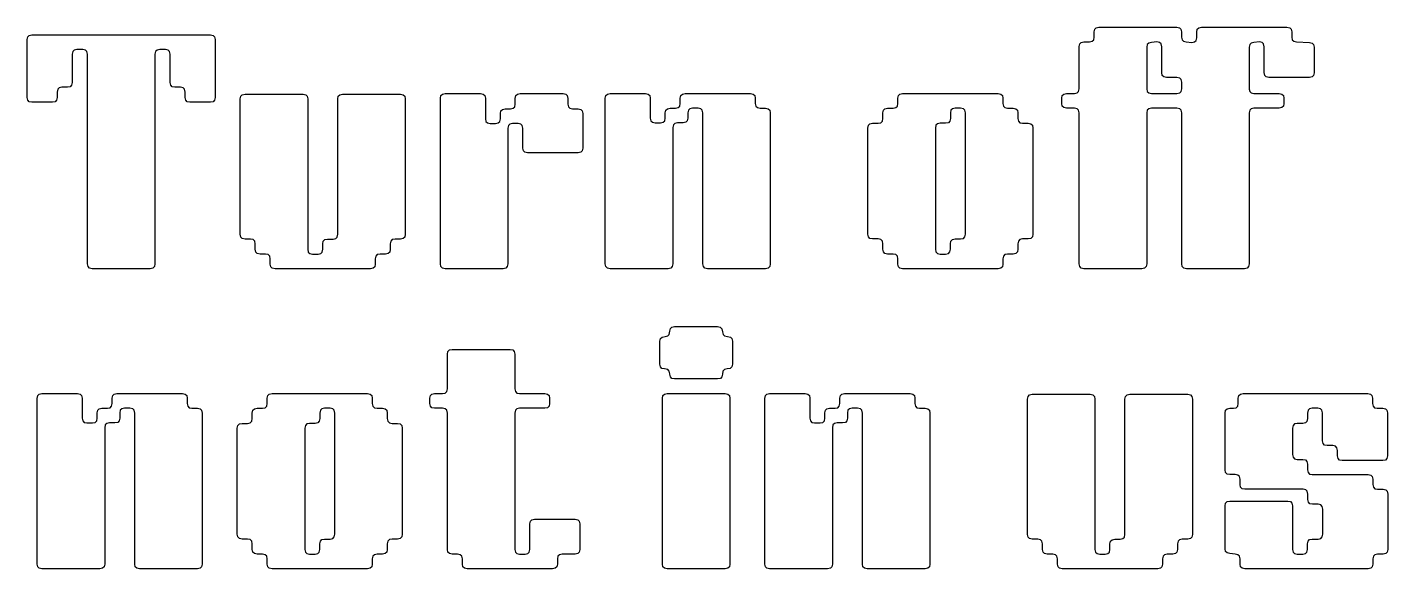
# Model space of a CAD drawing. Header units: millimetres. Extents: x 60 to 220, y -152 to -53.
# Drawn here: x 119.67 to 125.76, y -55.69 to -53.27 of the extents above; entities that cross this region are included whole.
import ezdxf

# ---------------------------------------------------------------- set-up
doc = ezdxf.new("R2010")
doc.units = ezdxf.units.MM
doc.layers.add('F.Silkscreen', color=41, linetype='CONTINUOUS', true_color=0xf2eda1)

msp = doc.modelspace()

# ---------------------------------------------------------------- linework, layer by layer
at = {"layer": 'F.Silkscreen', "linetype": 'CONTINUOUS'}
for p, q in [((124.444314, -53.288306), (124.446784, -53.276534)), ((124.444314, -53.31234), (124.444314, -53.288306)), ((124.446784, -53.276534), (124.453458, -53.269959)), ((124.453458, -53.269959), (124.465563, -53.267497)), ((124.465563, -53.267497), (124.813658, -53.267497)), ((124.813658, -53.267497), (124.825763, -53.269959)), ((124.825763, -53.269959), (124.832436, -53.276534)), ((124.832436, -53.276534), (124.834907, -53.288306)), ((124.834907, -53.288306), (124.834907, -53.31234)), ((124.903197, -53.289283), (124.905716, -53.276864)), ((124.903197, -53.314489), (124.903197, -53.289283)), ((124.905716, -53.276864), (124.912433, -53.270026)), ((124.912433, -53.270026), (124.924446, -53.267497)), ((124.924446, -53.267497), (125.307224, -53.267497)), ((125.307224, -53.267497), (125.319328, -53.269959)), ((125.319328, -53.269959), (125.326002, -53.276534)), ((125.326002, -53.276534), (125.328473, -53.288306)), ((125.328473, -53.288306), (125.328473, -53.31234)), ((119.667558, -53.323038), (119.67005, -53.311044)), ((119.667558, -53.582424), (119.667558, -53.323038)), ((119.67005, -53.311044), (119.676752, -53.304375)), ((119.676752, -53.304375), (119.688856, -53.301886)), ((119.688856, -53.301886), (120.48797, -53.301886)), ((120.48797, -53.301886), (120.500042, -53.304372)), ((120.500042, -53.304372), (120.506731, -53.311039)), ((120.506731, -53.311039), (120.509219, -53.323038)), ((120.509219, -53.323038), (120.509219, -53.582424)), ((124.377147, -53.354496), (124.379644, -53.342368)), ((124.377147, -53.357329), (124.377147, -53.354496)), ((124.379644, -53.342368), (124.386342, -53.335649)), ((124.386342, -53.335649), (124.398396, -53.333149)), ((124.398396, -53.333149), (124.423016, -53.333149)), ((124.423016, -53.333149), (124.435153, -53.330684)), ((124.435153, -53.330684), (124.441839, -53.324108)), ((124.441839, -53.324108), (124.444314, -53.31234)), ((124.681807, -53.345396), (124.679324, -53.357329)), ((124.688492, -53.338755), (124.681807, -53.345396)), ((124.700573, -53.336276), (124.688492, -53.338755)), ((124.725242, -53.333149), (124.700573, -53.336276)), ((124.737268, -53.335668), (124.725242, -53.333149)), ((124.743979, -53.342467), (124.737268, -53.335668)), ((124.746491, -53.354789), (124.743979, -53.342467)), ((124.746491, -53.470951), (124.746491, -53.354789)), ((124.834907, -53.31234), (124.837378, -53.324112)), ((124.837378, -53.324112), (124.844051, -53.330687)), ((124.844051, -53.330687), (124.856156, -53.333149)), ((124.856156, -53.333149), (124.881899, -53.336276)), ((124.881899, -53.336276), (124.893944, -53.333744)), ((124.893944, -53.333744), (124.900675, -53.326904)), ((124.900675, -53.326904), (124.903197, -53.314489)), ((125.14069, -53.345396), (125.138207, -53.357329)), ((125.147375, -53.338755), (125.14069, -53.345396)), ((125.159457, -53.336276), (125.147375, -53.338755)), ((125.184125, -53.333149), (125.159457, -53.336276)), ((125.196152, -53.335668), (125.184125, -53.333149)), ((125.202862, -53.342467), (125.196152, -53.335668)), ((125.205374, -53.354789), (125.202862, -53.342467)), ((125.205374, -53.470951), (125.205374, -53.354789)), ((125.328473, -53.31234), (125.330943, -53.324112)), ((125.330943, -53.324112), (125.337617, -53.330687)), ((125.337617, -53.330687), (125.349722, -53.333149)), ((125.349722, -53.333149), (125.407949, -53.336276)), ((125.407949, -53.336276), (125.420017, -53.338765)), ((125.420017, -53.338765), (125.426708, -53.345445)), ((125.426708, -53.345445), (125.429198, -53.357476)), ((119.871554, -53.376741), (119.869059, -53.388837)), ((119.869059, -53.388837), (119.869059, -53.515306)), ((119.878249, -53.370035), (119.871554, -53.376741)), ((119.890308, -53.367539), (119.878249, -53.370035)), ((119.916051, -53.367539), (119.890308, -53.367539)), ((119.928114, -53.370031), (119.916051, -53.367539)), ((119.934808, -53.376725), (119.928114, -53.370031)), ((119.9373, -53.388788), (119.934808, -53.376725)), ((119.9373, -54.32795), (119.9373, -53.388788)), ((120.24197, -53.376725), (120.239478, -53.388788)), ((120.239478, -53.388788), (120.239478, -54.32795)), ((120.248664, -53.370031), (120.24197, -53.376725)), ((120.260727, -53.367539), (120.248664, -53.370031)), ((120.286519, -53.367539), (120.260727, -53.367539)), ((120.298577, -53.370035), (120.286519, -53.367539)), ((120.305273, -53.376741), (120.298577, -53.370035)), ((120.307768, -53.388837), (120.305273, -53.376741)), ((120.307768, -53.515306), (120.307768, -53.388837)), ((124.377147, -53.543149), (124.377147, -53.357329)), ((124.679324, -53.357329), (124.679324, -53.543442)), ((125.138207, -53.357329), (125.138207, -53.544566)), ((125.429198, -53.357476), (125.429198, -53.471391)), ((124.749003, -53.483273), (124.746491, -53.470951)), ((125.207886, -53.483273), (125.205374, -53.470951)), ((125.429198, -53.471391), (125.426708, -53.483421)), ((119.811078, -53.539047), (119.804385, -53.545741)), ((119.823141, -53.536555), (119.811078, -53.539047)), ((119.847761, -53.536555), (119.823141, -53.536555)), ((119.859856, -53.53406), (119.847761, -53.536555)), ((119.866563, -53.527364), (119.859856, -53.53406)), ((119.869059, -53.515306), (119.866563, -53.527364)), ((120.310261, -53.527369), (120.307768, -53.515306)), ((120.316954, -53.534062), (120.310261, -53.527369)), ((120.329017, -53.536555), (120.316954, -53.534062)), ((120.353637, -53.536555), (120.329017, -53.536555)), ((120.365732, -53.53905), (120.353637, -53.536555)), ((120.372439, -53.545745), (120.365732, -53.53905)), ((124.755713, -53.490072), (124.749003, -53.483273)), ((124.76774, -53.492591), (124.755713, -53.490072)), ((124.814781, -53.492591), (124.76774, -53.492591)), ((124.826895, -53.495047), (124.814781, -53.492591)), ((124.833564, -53.501595), (124.826895, -53.495047)), ((124.83603, -53.513303), (124.833564, -53.501595)), ((124.83603, -53.543784), (124.83603, -53.513303)), ((125.214597, -53.490072), (125.207886, -53.483273)), ((125.226623, -53.492591), (125.214597, -53.490072)), ((125.407949, -53.492591), (125.226623, -53.492591)), ((125.420017, -53.490102), (125.407949, -53.492591)), ((125.426708, -53.483421), (125.420017, -53.490102)), ((119.670057, -53.594514), (119.667558, -53.582424)), ((119.676766, -53.601223), (119.670057, -53.594514)), ((119.799394, -53.594514), (119.792685, -53.601223)), ((119.801892, -53.582424), (119.799394, -53.594514)), ((119.804385, -53.545741), (119.801892, -53.557804)), ((119.801892, -53.557804), (119.801892, -53.582424)), ((120.374935, -53.557804), (120.372439, -53.545745)), ((120.374935, -53.582424), (120.374935, -53.557804)), ((120.37743, -53.594519), (120.374935, -53.582424)), ((120.384125, -53.601225), (120.37743, -53.594519)), ((120.506724, -53.594519), (120.500029, -53.601225)), ((120.509219, -53.582424), (120.506724, -53.594519)), ((120.621327, -53.588872), (120.623819, -53.576808)), ((120.621327, -54.19518), (120.621327, -53.588872)), ((120.623819, -53.576808), (120.630513, -53.570115)), ((120.630513, -53.570115), (120.642576, -53.567622)), ((120.642576, -53.567622), (120.902255, -53.567622)), ((120.902255, -53.567622), (120.914318, -53.570115)), ((120.914318, -53.570115), (120.921011, -53.576808)), ((120.921011, -53.576808), (120.923504, -53.588872)), ((120.923504, -53.588872), (120.923504, -54.262298)), ((121.057838, -53.588872), (121.06033, -53.576808)), ((121.057838, -54.19518), (121.057838, -53.588872)), ((121.06033, -53.576808), (121.067024, -53.570115)), ((121.067024, -53.570115), (121.079087, -53.567622)), ((121.079087, -53.567622), (121.338766, -53.567622)), ((121.338766, -53.567622), (121.350829, -53.570115)), ((121.350829, -53.570115), (121.357522, -53.576808)), ((121.357522, -53.576808), (121.360015, -53.588872)), ((121.360015, -53.588872), (121.360015, -54.19518)), ((121.517014, -53.585794), (121.519509, -53.573699)), ((121.517014, -54.327902), (121.517014, -53.585794)), ((121.519509, -53.573699), (121.526205, -53.566992)), ((121.526205, -53.566992), (121.538263, -53.564496)), ((121.538263, -53.564496), (121.697217, -53.564496)), ((121.697217, -53.564496), (121.709275, -53.566992)), ((121.709275, -53.566992), (121.715971, -53.573699)), ((121.715971, -53.573699), (121.718466, -53.585794)), ((121.718466, -53.585794), (121.718466, -53.677629)), ((121.85275, -53.586283), (121.855269, -53.573863)), ((121.85275, -53.611488), (121.85275, -53.586283)), ((121.855269, -53.573863), (121.861987, -53.567025)), ((121.861987, -53.567025), (121.874, -53.564496)), ((121.874, -53.564496), (122.066561, -53.564496)), ((122.066561, -53.564496), (122.078573, -53.567025)), ((122.078573, -53.567025), (122.085291, -53.573863)), ((122.085291, -53.573863), (122.08781, -53.586283)), ((122.08781, -53.586283), (122.08781, -53.611488)), ((122.255605, -53.585794), (122.2581, -53.573699)), ((122.255605, -54.327902), (122.255605, -53.585794)), ((122.2581, -53.573699), (122.264795, -53.566992)), ((122.264795, -53.566992), (122.276854, -53.564496)), ((122.276854, -53.564496), (122.435807, -53.564496)), ((122.435807, -53.564496), (122.447912, -53.566959)), ((122.447912, -53.566959), (122.454585, -53.573533)), ((122.454585, -53.573533), (122.457056, -53.585306)), ((122.457056, -53.585306), (122.457056, -53.674992)), ((122.591341, -53.585306), (122.593812, -53.573533)), ((122.591341, -53.609339), (122.591341, -53.585306)), ((122.593812, -53.573533), (122.600485, -53.566959)), ((122.600485, -53.566959), (122.61259, -53.564496)), ((122.61259, -53.564496), (122.905877, -53.564496)), ((122.905877, -53.564496), (122.917982, -53.566959)), ((122.917982, -53.566959), (122.924655, -53.573533)), ((122.924655, -53.573533), (122.927126, -53.585306)), ((122.927126, -53.585306), (122.927126, -53.609339)), ((123.565381, -53.585306), (123.567852, -53.573533)), ((123.565381, -53.609339), (123.565381, -53.585306)), ((123.567852, -53.573533), (123.574525, -53.566959)), ((123.574525, -53.566959), (123.58663, -53.564496)), ((123.58663, -53.564496), (124.014202, -53.564496)), ((124.014202, -53.564496), (124.026307, -53.566959)), ((124.026307, -53.566959), (124.03298, -53.573533)), ((124.03298, -53.573533), (124.035451, -53.585306)), ((124.035451, -53.585306), (124.035451, -53.609339)), ((124.298794, -53.585648), (124.301282, -53.573649)), ((124.298794, -53.608997), (124.298794, -53.585648)), ((124.301282, -53.573649), (124.30797, -53.566982)), ((124.30797, -53.566982), (124.320043, -53.564496)), ((124.320043, -53.564496), (124.355898, -53.564496)), ((124.355898, -53.564496), (124.367951, -53.561997)), ((124.367951, -53.561997), (124.374649, -53.555277)), ((124.374649, -53.555277), (124.377147, -53.543149)), ((124.679324, -53.543442), (124.681807, -53.555376)), ((124.681807, -53.555376), (124.688492, -53.562017)), ((124.688492, -53.562017), (124.700573, -53.564496)), ((124.700573, -53.564496), (124.814781, -53.564496)), ((124.814781, -53.564496), (124.826895, -53.56204)), ((124.826895, -53.56204), (124.833564, -53.555492)), ((124.833564, -53.555492), (124.83603, -53.543784)), ((125.138207, -53.544566), (125.140634, -53.555759)), ((125.140634, -53.555759), (125.147265, -53.562095)), ((125.147265, -53.562095), (125.159457, -53.564496)), ((125.159457, -53.564496), (125.272492, -53.564496)), ((125.272492, -53.564496), (125.284597, -53.566984)), ((125.284597, -53.566984), (125.291299, -53.573654)), ((125.291299, -53.573654), (125.29379, -53.585648)), ((125.29379, -53.585648), (125.29379, -53.608997)), ((119.688856, -53.603721), (119.676766, -53.601223)), ((119.780594, -53.603721), (119.688856, -53.603721)), ((119.792685, -53.601223), (119.780594, -53.603721)), ((120.396184, -53.603721), (120.384125, -53.601225)), ((120.48797, -53.603721), (120.396184, -53.603721)), ((120.500029, -53.601225), (120.48797, -53.603721)), ((121.785632, -53.654084), (121.788103, -53.642312)), ((121.785632, -53.678118), (121.785632, -53.654084)), ((121.788103, -53.642312), (121.794777, -53.635737)), ((121.794777, -53.635737), (121.806882, -53.633275)), ((121.806882, -53.633275), (121.831501, -53.633275)), ((121.831501, -53.633275), (121.843514, -53.630746)), ((121.843514, -53.630746), (121.850232, -53.623908)), ((121.850232, -53.623908), (121.85275, -53.611488)), ((122.08781, -53.611488), (122.090329, -53.623908)), ((122.090329, -53.623908), (122.097046, -53.630746)), ((122.097046, -53.630746), (122.109059, -53.633275)), ((122.109059, -53.633275), (122.133727, -53.633275)), ((122.133727, -53.633275), (122.14579, -53.635768)), ((122.14579, -53.635768), (122.152484, -53.642461)), ((122.152484, -53.642461), (122.154976, -53.654524)), ((122.154976, -53.654524), (122.154976, -53.808983)), ((122.524223, -53.650958), (122.526694, -53.639186)), ((122.524223, -53.674992), (122.524223, -53.650958)), ((122.526694, -53.639186), (122.533367, -53.632611)), ((122.533367, -53.632611), (122.545472, -53.630149)), ((122.545472, -53.630149), (122.570092, -53.630149)), ((122.570092, -53.630149), (122.582197, -53.627686)), ((122.582197, -53.627686), (122.58887, -53.621111)), ((122.58887, -53.621111), (122.591341, -53.609339)), ((122.627419, -53.639186), (122.624949, -53.650958)), ((122.624949, -53.650958), (122.624949, -53.674992)), ((122.634093, -53.632611), (122.627419, -53.639186)), ((122.646198, -53.630149), (122.634093, -53.632611)), ((122.670866, -53.630149), (122.646198, -53.630149)), ((122.68292, -53.632648), (122.670866, -53.630149)), ((122.689618, -53.639368), (122.68292, -53.632648)), ((122.692115, -53.651495), (122.689618, -53.639368)), ((122.692115, -54.327853), (122.692115, -53.651495)), ((122.927126, -53.609339), (122.9296, -53.621107)), ((122.9296, -53.621107), (122.936286, -53.627684)), ((122.936286, -53.627684), (122.948424, -53.630149)), ((122.948424, -53.630149), (122.973043, -53.630149)), ((122.973043, -53.630149), (122.985097, -53.632648)), ((122.985097, -53.632648), (122.991795, -53.639368)), ((122.991795, -53.639368), (122.994293, -53.651495)), ((122.994293, -53.651495), (122.994293, -54.327853)), ((123.498263, -53.651544), (123.500763, -53.639384)), ((123.498263, -53.676359), (123.498263, -53.651544)), ((123.500763, -53.639384), (123.507463, -53.632651)), ((123.507463, -53.632651), (123.519512, -53.630149)), ((123.519512, -53.630149), (123.544132, -53.630149)), ((123.544132, -53.630149), (123.556237, -53.627686)), ((123.556237, -53.627686), (123.56291, -53.621111)), ((123.56291, -53.621111), (123.565381, -53.609339)), ((123.80294, -53.639384), (123.800441, -53.651544)), ((123.800441, -53.651544), (123.800441, -53.676359)), ((123.80964, -53.632651), (123.80294, -53.639384)), ((123.82169, -53.630149), (123.80964, -53.632651)), ((123.846358, -53.630149), (123.82169, -53.630149)), ((123.858407, -53.632651), (123.846358, -53.630149)), ((123.865107, -53.639384), (123.858407, -53.632651)), ((123.867607, -53.651544), (123.865107, -53.639384)), ((123.867607, -54.194545), (123.867607, -53.651544)), ((124.035451, -53.609339), (124.037925, -53.621107)), ((124.037925, -53.621107), (124.044612, -53.627684)), ((124.044612, -53.627684), (124.056749, -53.630149)), ((124.056749, -53.630149), (124.081369, -53.630149)), ((124.081369, -53.630149), (124.093418, -53.632651)), ((124.093418, -53.632651), (124.100118, -53.639384)), ((124.100118, -53.639384), (124.102618, -53.651544)), ((124.102618, -53.651544), (124.102618, -53.676359)), ((124.301282, -53.620996), (124.298794, -53.608997)), ((124.30797, -53.627663), (124.301282, -53.620996)), ((124.320043, -53.630149), (124.30797, -53.627663)), ((124.355898, -53.630149), (124.320043, -53.630149)), ((124.367956, -53.632645), (124.355898, -53.630149)), ((124.374652, -53.639351), (124.367956, -53.632645)), ((124.377147, -53.651447), (124.374652, -53.639351)), ((124.377147, -54.327902), (124.377147, -53.651447)), ((124.681819, -53.639351), (124.679324, -53.651447)), ((124.679324, -53.651447), (124.679324, -54.327902)), ((124.688515, -53.632645), (124.681819, -53.639351)), ((124.700573, -53.630149), (124.688515, -53.632645)), ((124.814781, -53.630149), (124.700573, -53.630149)), ((124.82684, -53.632645), (124.814781, -53.630149)), ((124.833535, -53.639351), (124.82684, -53.632645)), ((124.83603, -53.651447), (124.833535, -53.639351)), ((124.83603, -54.327902), (124.83603, -53.651447)), ((125.140703, -53.639351), (125.138207, -53.651447)), ((125.138207, -53.651447), (125.138207, -54.327902)), ((125.147398, -53.632645), (125.140703, -53.639351)), ((125.159457, -53.630149), (125.147398, -53.632645)), ((125.272492, -53.630149), (125.159457, -53.630149)), ((125.284597, -53.62766), (125.272492, -53.630149)), ((125.291299, -53.620991), (125.284597, -53.62766)), ((125.29379, -53.608997), (125.291299, -53.620991)), ((121.718466, -53.677629), (121.720961, -53.689725)), ((121.720961, -53.689725), (121.727656, -53.696431)), ((121.727656, -53.696431), (121.739715, -53.698927)), ((121.739715, -53.698927), (121.764383, -53.698927)), ((121.764383, -53.698927), (121.776488, -53.696465)), ((121.776488, -53.696465), (121.783162, -53.68989)), ((121.783162, -53.68989), (121.785632, -53.678118)), ((121.821686, -53.70813), (121.819191, -53.720225)), ((121.819191, -53.720225), (121.819191, -54.327902)), ((121.828382, -53.701423), (121.821686, -53.70813)), ((121.840441, -53.698927), (121.828382, -53.701423)), ((121.865109, -53.698927), (121.840441, -53.698927)), ((121.877149, -53.701437), (121.865109, -53.698927)), ((121.883854, -53.708196), (121.877149, -53.701437)), ((121.886358, -53.720421), (121.883854, -53.708196)), ((121.886358, -53.808739), (121.886358, -53.720421)), ((122.457056, -53.674992), (122.459527, -53.686764)), ((122.459527, -53.686764), (122.4662, -53.693338)), ((122.4662, -53.693338), (122.478305, -53.695801)), ((122.478305, -53.695801), (122.502974, -53.695801)), ((122.502974, -53.695801), (122.515079, -53.693338)), ((122.515079, -53.693338), (122.521752, -53.686764)), ((122.521752, -53.686764), (122.524223, -53.674992)), ((122.560282, -53.705037), (122.557782, -53.717197)), ((122.557782, -53.717197), (122.557782, -54.327804)), ((122.566982, -53.698304), (122.560282, -53.705037)), ((122.579031, -53.695801), (122.566982, -53.698304)), ((122.603699, -53.695801), (122.579031, -53.695801)), ((122.615804, -53.693338), (122.603699, -53.695801)), ((122.622478, -53.686764), (122.615804, -53.693338)), ((122.624949, -53.674992), (122.622478, -53.686764)), ((123.431096, -53.719151), (123.433596, -53.706991)), ((123.431096, -54.194545), (123.431096, -53.719151)), ((123.433596, -53.706991), (123.440296, -53.700258)), ((123.440296, -53.700258), (123.452346, -53.697755)), ((123.452346, -53.697755), (123.476965, -53.697755)), ((123.476965, -53.697755), (123.489047, -53.69525)), ((123.489047, -53.69525), (123.49576, -53.688515)), ((123.49576, -53.688515), (123.498263, -53.676359)), ((123.735774, -53.706991), (123.733274, -53.719151)), ((123.733274, -53.719151), (123.733274, -54.262151)), ((123.742474, -53.700258), (123.735774, -53.706991)), ((123.754523, -53.697755), (123.742474, -53.700258)), ((123.779191, -53.697755), (123.754523, -53.697755)), ((123.791241, -53.695252), (123.779191, -53.697755)), ((123.797941, -53.688519), (123.791241, -53.695252)), ((123.800441, -53.676359), (123.797941, -53.688519)), ((124.102618, -53.676359), (124.105118, -53.688519)), ((124.105118, -53.688519), (124.111818, -53.695252)), ((124.111818, -53.695252), (124.123867, -53.697755)), ((124.123867, -53.697755), (124.148487, -53.697755)), ((124.148487, -53.697755), (124.160568, -53.70026)), ((124.160568, -53.70026), (124.167281, -53.706995)), ((124.167281, -53.706995), (124.169785, -53.719151)), ((124.169785, -53.719151), (124.169785, -54.194545)), ((121.888863, -53.820964), (121.886358, -53.808739)), ((121.895567, -53.827723), (121.888863, -53.820964)), ((121.907607, -53.830232), (121.895567, -53.827723)), ((122.133727, -53.830232), (121.907607, -53.830232)), ((122.14579, -53.82774), (122.133727, -53.830232)), ((122.152484, -53.821046), (122.14579, -53.82774)), ((122.154976, -53.808983), (122.152484, -53.821046)), ((120.623819, -54.207243), (120.621327, -54.19518)), ((120.630513, -54.213936), (120.623819, -54.207243)), ((121.048652, -54.213936), (121.055345, -54.207243)), ((121.055345, -54.207243), (121.057838, -54.19518)), ((121.357522, -54.207243), (121.350829, -54.213936)), ((121.360015, -54.19518), (121.357522, -54.207243)), ((123.433596, -54.206705), (123.431096, -54.194545)), ((123.440296, -54.213438), (123.433596, -54.206705)), ((123.858407, -54.213438), (123.865107, -54.206705)), ((123.865107, -54.206705), (123.867607, -54.194545)), ((124.167281, -54.2067), (124.160568, -54.213436)), ((124.169785, -54.194545), (124.167281, -54.2067)), ((120.642576, -54.216429), (120.630513, -54.213936)), ((120.667196, -54.216429), (120.642576, -54.216429)), ((120.679291, -54.218924), (120.667196, -54.216429)), ((120.685998, -54.22562), (120.679291, -54.218924)), ((120.688494, -54.237678), (120.685998, -54.22562)), ((120.688494, -54.262298), (120.688494, -54.237678)), ((120.690986, -54.274361), (120.688494, -54.262298)), ((120.923504, -54.262298), (120.925997, -54.274361)), ((120.988178, -54.274361), (120.990671, -54.262298)), ((120.990671, -54.237678), (120.993164, -54.225615)), ((120.990671, -54.262298), (120.990671, -54.237678)), ((120.993164, -54.225615), (120.999857, -54.218922)), ((120.999857, -54.218922), (121.01192, -54.216429)), ((121.01192, -54.216429), (121.036588, -54.216429)), ((121.036588, -54.216429), (121.048652, -54.213936)), ((121.292848, -54.262298), (121.290355, -54.274361)), ((121.295344, -54.22562), (121.292848, -54.237678)), ((121.292848, -54.237678), (121.292848, -54.262298)), ((121.302051, -54.218924), (121.295344, -54.22562)), ((121.314146, -54.216429), (121.302051, -54.218924)), ((121.338766, -54.216429), (121.314146, -54.216429)), ((121.350829, -54.213936), (121.338766, -54.216429)), ((123.452346, -54.215941), (123.440296, -54.213438)), ((123.476965, -54.215941), (123.452346, -54.215941)), ((123.489047, -54.218446), (123.476965, -54.215941)), ((123.49576, -54.225181), (123.489047, -54.218446)), ((123.498263, -54.237336), (123.49576, -54.225181)), ((123.498263, -54.262151), (123.498263, -54.237336)), ((123.500763, -54.274311), (123.498263, -54.262151)), ((123.733274, -54.262151), (123.735774, -54.274311)), ((123.797941, -54.274311), (123.800441, -54.262151)), ((123.800441, -54.237336), (123.80294, -54.225176)), ((123.800441, -54.262151), (123.800441, -54.237336)), ((123.80294, -54.225176), (123.80964, -54.218443)), ((123.80964, -54.218443), (123.82169, -54.215941)), ((123.82169, -54.215941), (123.846358, -54.215941)), ((123.846358, -54.215941), (123.858407, -54.213438)), ((124.102618, -54.262151), (124.100118, -54.274311)), ((124.105118, -54.225176), (124.102618, -54.237336)), ((124.102618, -54.237336), (124.102618, -54.262151)), ((124.111818, -54.218443), (124.105118, -54.225176)), ((124.123867, -54.215941), (124.111818, -54.218443)), ((124.148487, -54.215941), (124.123867, -54.215941)), ((124.160568, -54.213436), (124.148487, -54.215941)), ((119.939793, -54.340013), (119.9373, -54.32795)), ((120.239478, -54.32795), (120.236985, -54.340013)), ((120.69768, -54.281054), (120.690986, -54.274361)), ((120.709743, -54.283547), (120.69768, -54.281054)), ((120.734362, -54.283547), (120.709743, -54.283547)), ((120.746467, -54.28601), (120.734362, -54.283547)), ((120.753141, -54.292584), (120.746467, -54.28601)), ((120.755612, -54.304357), (120.753141, -54.292584)), ((120.755612, -54.32839), (120.755612, -54.304357)), ((120.758086, -54.340158), (120.755612, -54.32839)), ((120.925997, -54.274361), (120.93269, -54.281054)), ((120.93269, -54.281054), (120.944753, -54.283547)), ((120.944753, -54.283547), (120.969422, -54.283547)), ((120.969422, -54.283547), (120.981485, -54.281054)), ((120.981485, -54.281054), (120.988178, -54.274361)), ((121.22573, -54.32839), (121.223256, -54.340158)), ((121.228201, -54.292584), (121.22573, -54.304357)), ((121.22573, -54.304357), (121.22573, -54.32839)), ((121.234874, -54.28601), (121.228201, -54.292584)), ((121.246979, -54.283547), (121.234874, -54.28601)), ((121.271599, -54.283547), (121.246979, -54.283547)), ((121.283662, -54.281054), (121.271599, -54.283547)), ((121.290355, -54.274361), (121.283662, -54.281054)), ((121.519509, -54.339997), (121.517014, -54.327902)), ((121.819191, -54.327902), (121.816696, -54.339997)), ((122.2581, -54.339997), (122.255605, -54.327902)), ((122.557782, -54.327804), (122.555282, -54.339964)), ((122.694613, -54.33998), (122.692115, -54.327853)), ((122.994293, -54.327853), (122.991795, -54.33998)), ((123.507463, -54.281044), (123.500763, -54.274311)), ((123.519512, -54.283547), (123.507463, -54.281044)), ((123.544132, -54.283547), (123.519512, -54.283547)), ((123.556237, -54.28601), (123.544132, -54.283547)), ((123.56291, -54.292584), (123.556237, -54.28601)), ((123.565381, -54.304357), (123.56291, -54.292584)), ((123.565381, -54.32839), (123.565381, -54.304357)), ((123.567852, -54.340162), (123.565381, -54.32839)), ((123.735774, -54.274311), (123.742474, -54.281044)), ((123.742474, -54.281044), (123.754523, -54.283547)), ((123.754523, -54.283547), (123.779191, -54.283547)), ((123.779191, -54.283547), (123.791241, -54.281044)), ((123.791241, -54.281044), (123.797941, -54.274311)), ((124.035451, -54.32839), (124.03298, -54.340162)), ((124.037925, -54.292589), (124.035451, -54.304357)), ((124.035451, -54.304357), (124.035451, -54.32839)), ((124.044612, -54.286012), (124.037925, -54.292589)), ((124.056749, -54.283547), (124.044612, -54.286012)), ((124.081369, -54.283547), (124.056749, -54.283547)), ((124.093418, -54.281044), (124.081369, -54.283547)), ((124.100118, -54.274311), (124.093418, -54.281044)), ((124.379642, -54.339997), (124.377147, -54.327902)), ((124.679324, -54.327902), (124.676829, -54.339997)), ((124.838525, -54.339997), (124.83603, -54.327902)), ((125.138207, -54.327902), (125.135712, -54.339997)), ((119.946486, -54.346707), (119.939793, -54.340013)), ((119.958549, -54.3492), (119.946486, -54.346707)), ((120.218228, -54.3492), (119.958549, -54.3492)), ((120.230291, -54.346707), (120.218228, -54.3492)), ((120.236985, -54.340013), (120.230291, -54.346707)), ((120.764772, -54.346735), (120.758086, -54.340158)), ((120.776909, -54.3492), (120.764772, -54.346735)), ((121.204432, -54.3492), (120.776909, -54.3492)), ((121.21657, -54.346735), (121.204432, -54.3492)), ((121.223256, -54.340158), (121.21657, -54.346735)), ((121.526205, -54.346703), (121.519509, -54.339997)), ((121.538263, -54.3492), (121.526205, -54.346703)), ((121.797942, -54.3492), (121.538263, -54.3492)), ((121.810001, -54.346703), (121.797942, -54.3492)), ((121.816696, -54.339997), (121.810001, -54.346703)), ((122.264795, -54.346703), (122.2581, -54.339997)), ((122.276854, -54.3492), (122.264795, -54.346703)), ((122.536533, -54.3492), (122.276854, -54.3492)), ((122.548582, -54.346697), (122.536533, -54.3492)), ((122.555282, -54.339964), (122.548582, -54.346697)), ((122.701311, -54.3467), (122.694613, -54.33998)), ((122.713364, -54.3492), (122.701311, -54.3467)), ((122.973043, -54.3492), (122.713364, -54.3492)), ((122.985097, -54.3467), (122.973043, -54.3492)), ((122.991795, -54.33998), (122.985097, -54.3467)), ((123.574525, -54.346737), (123.567852, -54.340162)), ((123.58663, -54.3492), (123.574525, -54.346737)), ((124.014202, -54.3492), (123.58663, -54.3492)), ((124.026307, -54.346737), (124.014202, -54.3492)), ((124.03298, -54.340162), (124.026307, -54.346737)), ((124.386337, -54.346703), (124.379642, -54.339997)), ((124.398396, -54.3492), (124.386337, -54.346703)), ((124.658075, -54.3492), (124.398396, -54.3492)), ((124.670133, -54.346703), (124.658075, -54.3492)), ((124.676829, -54.339997), (124.670133, -54.346703)), ((124.845221, -54.346703), (124.838525, -54.339997)), ((124.857279, -54.3492), (124.845221, -54.346703)), ((125.116958, -54.3492), (124.857279, -54.3492)), ((125.129017, -54.346703), (125.116958, -54.3492)), ((125.135712, -54.339997), (125.129017, -54.346703)), ((122.542143, -54.643098), (122.544739, -54.629571)), ((122.544739, -54.629571), (122.547229, -54.61754)), ((122.547229, -54.61754), (122.553921, -54.61086)), ((122.553921, -54.61086), (122.565988, -54.60837)), ((122.565988, -54.60837), (122.758549, -54.60837)), ((122.758549, -54.60837), (122.770414, -54.611008)), ((122.770414, -54.611008), (122.777202, -54.61829)), ((122.777202, -54.61829), (122.779799, -54.631818)), ((122.779799, -54.631818), (122.782437, -54.643646)), ((122.499994, -54.674267), (122.502635, -54.662407)), ((122.499994, -54.776947), (122.499994, -54.674267)), ((122.502635, -54.662407), (122.50993, -54.655617)), ((122.50993, -54.655617), (122.52349, -54.653018)), ((122.52349, -54.653018), (122.535354, -54.65038)), ((122.535354, -54.65038), (122.542143, -54.643098)), ((122.782437, -54.643646), (122.789729, -54.650423)), ((122.789729, -54.650423), (122.803295, -54.653018)), ((122.803295, -54.653018), (122.815358, -54.655511)), ((122.815358, -54.655511), (122.822051, -54.662204)), ((122.822051, -54.662204), (122.824544, -54.674267)), ((122.824544, -54.674267), (122.824544, -54.776947)), ((121.548473, -54.731664), (121.550968, -54.719569)), ((121.548473, -54.887198), (121.548473, -54.731664)), ((121.550968, -54.719569), (121.557663, -54.712862)), ((121.557663, -54.712862), (121.569722, -54.710366)), ((121.569722, -54.710366), (121.82945, -54.710366)), ((121.82945, -54.710366), (121.841508, -54.712862)), ((121.841508, -54.712862), (121.848204, -54.719569)), ((121.848204, -54.719569), (121.850699, -54.731664)), ((121.850699, -54.731664), (121.850699, -54.887198)), ((122.502487, -54.78901), (122.499994, -54.776947)), ((122.50918, -54.795703), (122.502487, -54.78901)), ((122.521243, -54.798196), (122.50918, -54.795703)), ((122.534808, -54.800791), (122.521243, -54.798196)), ((122.542101, -54.807568), (122.534808, -54.800791)), ((122.544739, -54.819396), (122.542101, -54.807568)), ((122.782395, -54.808116), (122.779799, -54.821643)), ((122.789184, -54.800834), (122.782395, -54.808116)), ((122.801048, -54.798196), (122.789184, -54.800834)), ((122.814608, -54.795597), (122.801048, -54.798196)), ((122.821903, -54.788807), (122.814608, -54.795597)), ((122.824544, -54.776947), (122.821903, -54.788807)), ((122.544739, -54.821643), (122.544739, -54.819396)), ((122.547229, -54.833674), (122.544739, -54.821643)), ((122.553921, -54.840354), (122.547229, -54.833674)), ((122.565988, -54.842844), (122.553921, -54.840354)), ((122.758549, -54.842844), (122.565988, -54.842844)), ((122.770617, -54.840354), (122.758549, -54.842844)), ((122.777308, -54.833674), (122.770617, -54.840354)), ((122.779799, -54.821643), (122.777308, -54.833674)), ((119.712353, -54.929794), (119.714848, -54.917699)), ((119.712353, -55.671902), (119.712353, -54.929794)), ((119.714848, -54.917699), (119.721543, -54.910992)), ((119.721543, -54.910992), (119.733602, -54.908496)), ((119.733602, -54.908496), (119.892555, -54.908496)), ((119.892555, -54.908496), (119.90466, -54.910959)), ((119.90466, -54.910959), (119.911333, -54.917533)), ((119.911333, -54.917533), (119.913804, -54.929306)), ((119.913804, -54.929306), (119.913804, -55.018992)), ((120.048089, -54.929306), (120.05056, -54.917533)), ((120.048089, -54.953339), (120.048089, -54.929306)), ((120.05056, -54.917533), (120.057233, -54.910959)), ((120.057233, -54.910959), (120.069338, -54.908496)), ((120.069338, -54.908496), (120.362625, -54.908496)), ((120.362625, -54.908496), (120.37473, -54.910959)), ((120.37473, -54.910959), (120.381403, -54.917533)), ((120.381403, -54.917533), (120.383874, -54.929306)), ((120.383874, -54.929306), (120.383874, -54.953339)), ((120.742325, -54.929306), (120.744796, -54.917533)), ((120.742325, -54.953339), (120.742325, -54.929306)), ((120.744796, -54.917533), (120.751469, -54.910959)), ((120.751469, -54.910959), (120.763574, -54.908496)), ((120.763574, -54.908496), (121.191145, -54.908496)), ((121.191145, -54.908496), (121.20325, -54.910959)), ((121.20325, -54.910959), (121.209924, -54.917533)), ((121.209924, -54.917533), (121.212394, -54.929306)), ((121.212394, -54.929306), (121.212394, -54.953339)), ((121.47012, -54.929648), (121.472611, -54.917654)), ((121.47012, -54.952997), (121.47012, -54.929648)), ((121.472611, -54.917654), (121.479313, -54.910984)), ((121.479313, -54.910984), (121.491418, -54.908496)), ((121.491418, -54.908496), (121.527224, -54.908496)), ((121.527224, -54.908496), (121.539282, -54.906)), ((121.539282, -54.906), (121.545978, -54.899294)), ((121.545978, -54.899294), (121.548473, -54.887198)), ((121.850699, -54.887198), (121.853194, -54.899294)), ((121.853194, -54.899294), (121.859889, -54.906)), ((121.859889, -54.906), (121.871948, -54.908496)), ((121.871948, -54.908496), (121.984983, -54.908496)), ((121.984983, -54.908496), (121.997056, -54.910982)), ((121.997056, -54.910982), (122.003745, -54.917649)), ((122.003745, -54.917649), (122.006233, -54.929648)), ((122.006233, -54.929648), (122.006233, -54.952997)), ((122.51118, -54.929794), (122.513675, -54.917699)), ((122.51118, -55.671902), (122.51118, -54.929794)), ((122.513675, -54.917699), (122.520371, -54.910992)), ((122.520371, -54.910992), (122.532429, -54.908496)), ((122.532429, -54.908496), (122.792108, -54.908496)), ((122.792108, -54.908496), (122.804167, -54.910992)), ((122.804167, -54.910992), (122.810862, -54.917699)), ((122.810862, -54.917699), (122.813357, -54.929794)), ((122.813357, -54.929794), (122.813357, -55.671902)), ((122.969966, -54.929794), (122.972461, -54.917699)), ((122.969966, -55.671902), (122.969966, -54.929794)), ((122.972461, -54.917699), (122.979157, -54.910992)), ((122.979157, -54.910992), (122.991215, -54.908496)), ((122.991215, -54.908496), (123.150168, -54.908496)), ((123.150168, -54.908496), (123.162273, -54.910959)), ((123.162273, -54.910959), (123.168947, -54.917533)), ((123.168947, -54.917533), (123.171418, -54.929306)), ((123.171418, -54.929306), (123.171418, -55.018992)), ((123.305702, -54.929306), (123.308173, -54.917533)), ((123.305702, -54.953339), (123.305702, -54.929306)), ((123.308173, -54.917533), (123.314846, -54.910959)), ((123.314846, -54.910959), (123.326951, -54.908496)), ((123.326951, -54.908496), (123.620238, -54.908496)), ((123.620238, -54.908496), (123.632343, -54.910959)), ((123.632343, -54.910959), (123.639016, -54.917533)), ((123.639016, -54.917533), (123.641487, -54.929306)), ((123.641487, -54.929306), (123.641487, -54.953339)), ((124.145458, -54.932872), (124.147951, -54.920808)), ((124.145458, -55.53918), (124.145458, -54.932872)), ((124.147951, -54.920808), (124.154644, -54.914115)), ((124.154644, -54.914115), (124.166707, -54.911622)), ((124.166707, -54.911622), (124.426386, -54.911622)), ((124.426386, -54.911622), (124.438449, -54.914115)), ((124.438449, -54.914115), (124.445143, -54.920808)), ((124.445143, -54.920808), (124.447635, -54.932872)), ((124.447635, -54.932872), (124.447635, -55.606298)), ((124.581969, -54.932872), (124.584461, -54.920808)), ((124.581969, -55.53918), (124.581969, -54.932872)), ((124.584461, -54.920808), (124.591155, -54.914115)), ((124.591155, -54.914115), (124.603218, -54.911622)), ((124.603218, -54.911622), (124.862897, -54.911622)), ((124.862897, -54.911622), (124.87496, -54.914115)), ((124.87496, -54.914115), (124.881653, -54.920808)), ((124.881653, -54.920808), (124.884146, -54.932872)), ((124.884146, -54.932872), (124.884146, -55.53918)), ((125.089261, -54.929306), (125.091735, -54.917538)), ((125.089261, -54.953339), (125.089261, -54.929306)), ((125.091735, -54.917538), (125.098422, -54.910961)), ((125.098422, -54.910961), (125.110559, -54.908496)), ((125.110559, -54.908496), (125.669045, -54.908496)), ((125.669045, -54.908496), (125.68115, -54.910959)), ((125.68115, -54.910959), (125.687823, -54.917533)), ((125.687823, -54.917533), (125.690294, -54.929306)), ((125.690294, -54.929306), (125.690294, -54.953339)), ((119.980971, -54.994958), (119.983442, -54.983186)), ((119.980971, -55.018992), (119.980971, -54.994958)), ((119.983442, -54.983186), (119.990115, -54.976611)), ((119.990115, -54.976611), (120.00222, -54.974149)), ((120.00222, -54.974149), (120.02684, -54.974149)), ((120.02684, -54.974149), (120.038945, -54.971686)), ((120.038945, -54.971686), (120.045618, -54.965111)), ((120.045618, -54.965111), (120.048089, -54.953339)), ((120.084168, -54.983186), (120.081697, -54.994958)), ((120.081697, -54.994958), (120.081697, -55.018992)), ((120.090841, -54.976611), (120.084168, -54.983186)), ((120.102946, -54.974149), (120.090841, -54.976611)), ((120.127614, -54.974149), (120.102946, -54.974149)), ((120.139668, -54.976648), (120.127614, -54.974149)), ((120.146366, -54.983368), (120.139668, -54.976648)), ((120.148863, -54.995495), (120.146366, -54.983368)), ((120.148863, -55.671853), (120.148863, -54.995495)), ((120.383874, -54.953339), (120.386348, -54.965107)), ((120.386348, -54.965107), (120.393034, -54.971684)), ((120.393034, -54.971684), (120.405172, -54.974149)), ((120.405172, -54.974149), (120.429792, -54.974149)), ((120.429792, -54.974149), (120.441845, -54.976648)), ((120.441845, -54.976648), (120.448543, -54.983368)), ((120.448543, -54.983368), (120.451041, -54.995495)), ((120.451041, -54.995495), (120.451041, -55.671853)), ((120.675207, -54.995544), (120.677707, -54.983384)), ((120.675207, -55.020359), (120.675207, -54.995544)), ((120.677707, -54.983384), (120.684407, -54.976651)), ((120.684407, -54.976651), (120.696456, -54.974149)), ((120.696456, -54.974149), (120.721076, -54.974149)), ((120.721076, -54.974149), (120.733181, -54.971686)), ((120.733181, -54.971686), (120.739854, -54.965111)), ((120.739854, -54.965111), (120.742325, -54.953339)), ((120.979884, -54.983384), (120.977384, -54.995544)), ((120.977384, -54.995544), (120.977384, -55.020359)), ((120.986584, -54.976651), (120.979884, -54.983384)), ((120.998633, -54.974149), (120.986584, -54.976651)), ((121.023302, -54.974149), (120.998633, -54.974149)), ((121.035351, -54.976651), (121.023302, -54.974149)), ((121.042051, -54.983384), (121.035351, -54.976651)), ((121.044551, -54.995544), (121.042051, -54.983384)), ((121.044551, -55.538545), (121.044551, -54.995544)), ((121.212394, -54.953339), (121.214869, -54.965107)), ((121.214869, -54.965107), (121.221555, -54.971684)), ((121.221555, -54.971684), (121.233692, -54.974149)), ((121.233692, -54.974149), (121.258312, -54.974149)), ((121.258312, -54.974149), (121.270361, -54.976651)), ((121.270361, -54.976651), (121.277061, -54.983384)), ((121.277061, -54.983384), (121.279561, -54.995544)), ((121.279561, -54.995544), (121.279561, -55.020359)), ((121.472611, -54.964991), (121.47012, -54.952997)), ((121.479313, -54.97166), (121.472611, -54.964991)), ((121.491418, -54.974149), (121.479313, -54.97166)), ((121.527224, -54.974149), (121.491418, -54.974149)), ((121.539277, -54.976648), (121.527224, -54.974149)), ((121.545975, -54.983368), (121.539277, -54.976648)), ((121.548473, -54.995495), (121.545975, -54.983368)), ((121.548473, -55.6062), (121.548473, -54.995495)), ((121.853196, -54.983368), (121.850699, -54.995495)), ((121.850699, -54.995495), (121.850699, -55.6062)), ((121.859894, -54.976648), (121.853196, -54.983368)), ((121.871948, -54.974149), (121.859894, -54.976648)), ((121.984983, -54.974149), (121.871948, -54.974149)), ((121.997056, -54.971663), (121.984983, -54.974149)), ((122.003745, -54.964996), (121.997056, -54.971663)), ((122.006233, -54.952997), (122.003745, -54.964996)), ((123.238584, -54.994958), (123.241055, -54.983186)), ((123.238584, -55.018992), (123.238584, -54.994958)), ((123.241055, -54.983186), (123.247728, -54.976611)), ((123.247728, -54.976611), (123.259833, -54.974149)), ((123.259833, -54.974149), (123.284453, -54.974149)), ((123.284453, -54.974149), (123.296558, -54.971686)), ((123.296558, -54.971686), (123.303231, -54.965111)), ((123.303231, -54.965111), (123.305702, -54.953339)), ((123.341781, -54.983186), (123.33931, -54.994958)), ((123.33931, -54.994958), (123.33931, -55.018992)), ((123.348454, -54.976611), (123.341781, -54.983186)), ((123.360559, -54.974149), (123.348454, -54.976611)), ((123.385228, -54.974149), (123.360559, -54.974149)), ((123.397282, -54.976648), (123.385228, -54.974149)), ((123.403979, -54.983368), (123.397282, -54.976648)), ((123.406477, -54.995495), (123.403979, -54.983368)), ((123.406477, -55.671853), (123.406477, -54.995495)), ((123.641487, -54.953339), (123.643961, -54.965107)), ((123.643961, -54.965107), (123.650648, -54.971684)), ((123.650648, -54.971684), (123.662785, -54.974149)), ((123.662785, -54.974149), (123.687405, -54.974149)), ((123.687405, -54.974149), (123.699459, -54.976648)), ((123.699459, -54.976648), (123.706157, -54.983368)), ((123.706157, -54.983368), (123.708654, -54.995495)), ((123.708654, -54.995495), (123.708654, -55.671853)), ((125.029959, -54.995691), (125.032466, -54.983433)), ((125.029959, -55.249606), (125.029959, -54.995691)), ((125.032466, -54.983433), (125.039173, -54.976661)), ((125.039173, -54.976661), (125.051208, -54.974149)), ((125.051208, -54.974149), (125.068012, -54.974149)), ((125.068012, -54.974149), (125.080117, -54.971686)), ((125.080117, -54.971686), (125.08679, -54.965111)), ((125.08679, -54.965111), (125.089261, -54.953339)), ((125.40181, -54.983433), (125.399303, -54.995691)), ((125.399303, -54.995691), (125.399303, -55.020604)), ((125.408517, -54.976661), (125.40181, -54.983433)), ((125.420552, -54.974149), (125.408517, -54.976661)), ((125.445172, -54.974149), (125.420552, -54.974149)), ((125.45724, -54.976638), (125.445172, -54.974149)), ((125.463931, -54.983318), (125.45724, -54.976638)), ((125.466421, -54.995349), (125.463931, -54.983318)), ((125.466421, -55.120401), (125.466421, -54.995349)), ((125.690294, -54.953339), (125.692765, -54.965111)), ((125.692765, -54.965111), (125.699438, -54.971686)), ((125.699438, -54.971686), (125.711543, -54.974149)), ((125.711543, -54.974149), (125.736212, -54.974149)), ((125.736212, -54.974149), (125.748279, -54.976638)), ((125.748279, -54.976638), (125.75497, -54.983318)), ((125.75497, -54.983318), (125.757461, -54.995349)), ((125.757461, -54.995349), (125.757461, -55.187421)), ((119.913804, -55.018992), (119.916275, -55.030764)), ((119.916275, -55.030764), (119.922948, -55.037338)), ((119.922948, -55.037338), (119.935053, -55.039801)), ((119.935053, -55.039801), (119.959722, -55.039801)), ((119.959722, -55.039801), (119.971827, -55.037338)), ((119.971827, -55.037338), (119.9785, -55.030764)), ((119.9785, -55.030764), (119.980971, -55.018992)), ((120.01703, -55.049037), (120.01453, -55.061197)), ((120.01453, -55.061197), (120.01453, -55.671804)), ((120.02373, -55.042304), (120.01703, -55.049037)), ((120.035779, -55.039801), (120.02373, -55.042304)), ((120.060448, -55.039801), (120.035779, -55.039801)), ((120.072552, -55.037338), (120.060448, -55.039801)), ((120.079226, -55.030764), (120.072552, -55.037338)), ((120.081697, -55.018992), (120.079226, -55.030764)), ((120.60804, -55.063151), (120.61054, -55.050991)), ((120.61054, -55.050991), (120.61724, -55.044258)), ((120.61724, -55.044258), (120.629289, -55.041755)), ((120.629289, -55.041755), (120.653909, -55.041755)), ((120.653909, -55.041755), (120.66599, -55.03925)), ((120.66599, -55.03925), (120.672704, -55.032515)), ((120.672704, -55.032515), (120.675207, -55.020359)), ((120.912717, -55.050991), (120.910217, -55.063151)), ((120.919417, -55.044258), (120.912717, -55.050991)), ((120.931466, -55.041755), (120.919417, -55.044258)), ((120.956135, -55.041755), (120.931466, -55.041755)), ((120.968184, -55.039252), (120.956135, -55.041755)), ((120.974884, -55.032519), (120.968184, -55.039252)), ((120.977384, -55.020359), (120.974884, -55.032519)), ((121.279561, -55.020359), (121.282061, -55.032519)), ((121.282061, -55.032519), (121.288761, -55.039252)), ((121.288761, -55.039252), (121.30081, -55.041755)), ((121.30081, -55.041755), (121.32543, -55.041755)), ((121.32543, -55.041755), (121.337512, -55.04426)), ((121.337512, -55.04426), (121.344225, -55.050995)), ((121.344225, -55.050995), (121.346728, -55.063151)), ((123.171418, -55.018992), (123.173888, -55.030764)), ((123.173888, -55.030764), (123.180562, -55.037338)), ((123.180562, -55.037338), (123.192667, -55.039801)), ((123.192667, -55.039801), (123.217335, -55.039801)), ((123.217335, -55.039801), (123.22944, -55.037338)), ((123.22944, -55.037338), (123.236113, -55.030764)), ((123.236113, -55.030764), (123.238584, -55.018992)), ((123.274643, -55.049037), (123.272143, -55.061197)), ((123.272143, -55.061197), (123.272143, -55.671804)), ((123.281343, -55.042304), (123.274643, -55.049037)), ((123.293392, -55.039801), (123.281343, -55.042304)), ((123.318061, -55.039801), (123.293392, -55.039801)), ((123.330166, -55.037338), (123.318061, -55.039801)), ((123.336839, -55.030764), (123.330166, -55.037338)), ((123.33931, -55.018992), (123.336839, -55.030764)), ((125.334643, -55.051431), (125.332136, -55.063688)), ((125.34135, -55.044658), (125.334643, -55.051431)), ((125.353385, -55.042146), (125.34135, -55.044658)), ((125.378005, -55.042146), (125.353385, -55.042146)), ((125.390073, -55.039631), (125.378005, -55.042146)), ((125.396793, -55.032856), (125.390073, -55.039631)), ((125.399303, -55.020604), (125.396793, -55.032856)), ((120.60804, -55.538545), (120.60804, -55.063151)), ((120.910217, -55.063151), (120.910217, -55.606151)), ((121.346728, -55.063151), (121.346728, -55.538545)), ((125.332136, -55.063688), (125.332136, -55.181608)), ((125.468914, -55.132464), (125.466421, -55.120401)), ((125.332136, -55.181608), (125.334643, -55.193866)), ((125.475607, -55.139158), (125.468914, -55.132464)), ((125.48767, -55.14165), (125.475607, -55.139158)), ((125.512339, -55.14165), (125.48767, -55.14165)), ((125.524406, -55.14414), (125.512339, -55.14165)), ((125.531097, -55.15082), (125.524406, -55.14414)), ((125.533588, -55.162851), (125.531097, -55.15082)), ((125.533588, -55.187421), (125.533588, -55.162851)), ((125.334643, -55.193866), (125.34135, -55.200638)), ((125.34135, -55.200638), (125.353385, -55.203151)), ((125.353385, -55.203151), (125.378005, -55.203151)), ((125.378005, -55.203151), (125.390073, -55.205666)), ((125.390073, -55.205666), (125.396793, -55.21244)), ((125.396793, -55.21244), (125.399303, -55.224693)), ((125.399303, -55.224693), (125.399303, -55.249606)), ((125.536078, -55.199452), (125.533588, -55.187421)), ((125.542769, -55.206132), (125.536078, -55.199452)), ((125.554837, -55.208622), (125.542769, -55.206132)), ((125.736212, -55.208622), (125.554837, -55.208622)), ((125.748279, -55.206132), (125.736212, -55.208622)), ((125.75497, -55.199452), (125.748279, -55.206132)), ((125.757461, -55.187421), (125.75497, -55.199452)), ((125.032466, -55.261863), (125.029959, -55.249606)), ((125.039173, -55.268635), (125.032466, -55.261863)), ((125.051208, -55.271148), (125.039173, -55.268635)), ((125.075828, -55.271148), (125.051208, -55.271148)), ((125.087965, -55.273613), (125.075828, -55.271148)), ((125.094652, -55.28019), (125.087965, -55.273613)), ((125.097126, -55.291957), (125.094652, -55.28019)), ((125.097126, -55.315991), (125.097126, -55.291957)), ((125.399303, -55.249606), (125.40181, -55.261863)), ((125.40181, -55.261863), (125.408517, -55.268635)), ((125.408517, -55.268635), (125.420552, -55.271148)), ((125.420552, -55.271148), (125.670168, -55.271148)), ((125.670168, -55.271148), (125.682273, -55.27361)), ((125.682273, -55.27361), (125.688947, -55.280185)), ((125.688947, -55.280185), (125.691418, -55.291957)), ((125.691418, -55.291957), (125.691418, -55.315991)), ((125.099597, -55.327763), (125.097126, -55.315991)), ((125.10627, -55.334338), (125.099597, -55.327763)), ((125.118375, -55.3368), (125.10627, -55.334338)), ((125.379129, -55.3368), (125.118375, -55.3368)), ((125.391178, -55.339303), (125.379129, -55.3368)), ((125.397878, -55.346036), (125.391178, -55.339303)), ((125.400378, -55.358196), (125.397878, -55.346036)), ((125.400378, -55.383011), (125.400378, -55.358196)), ((125.691418, -55.315991), (125.693888, -55.327763)), ((125.693888, -55.327763), (125.700562, -55.334338)), ((125.700562, -55.334338), (125.712667, -55.3368)), ((125.712667, -55.3368), (125.737286, -55.3368)), ((125.737286, -55.3368), (125.749336, -55.339303)), ((125.749336, -55.339303), (125.756036, -55.346036)), ((125.756036, -55.346036), (125.758535, -55.358196)), ((125.758535, -55.358196), (125.758535, -55.606151)), ((125.029959, -55.411148), (125.032449, -55.399117)), ((125.029959, -55.60322), (125.029959, -55.411148)), ((125.032449, -55.399117), (125.03914, -55.392437)), ((125.03914, -55.392437), (125.051208, -55.389948)), ((125.051208, -55.389948), (125.310887, -55.389948)), ((125.310887, -55.389948), (125.322927, -55.392457)), ((125.322927, -55.392457), (125.329632, -55.399216)), ((125.329632, -55.399216), (125.332136, -55.411441)), ((125.332136, -55.411441), (125.332136, -55.606054)), ((125.402881, -55.395167), (125.400378, -55.383011)), ((125.409594, -55.401902), (125.402881, -55.395167)), ((125.421676, -55.404407), (125.409594, -55.401902)), ((125.446295, -55.404407), (125.421676, -55.404407)), ((125.45834, -55.406913), (125.446295, -55.404407)), ((125.465042, -55.413659), (125.45834, -55.406913)), ((125.467545, -55.425851), (125.465042, -55.413659)), ((125.467545, -55.538496), (125.467545, -55.425851)), ((121.917817, -55.492432), (121.920307, -55.480401)), ((121.920307, -55.480401), (121.926998, -55.473721)), ((121.926998, -55.473721), (121.939066, -55.471232)), ((121.939066, -55.471232), (122.120392, -55.471232)), ((122.120392, -55.471232), (122.132492, -55.473723)), ((122.132492, -55.473723), (122.139196, -55.480406)), ((122.139196, -55.480406), (122.14169, -55.492432)), ((120.61054, -55.550705), (120.60804, -55.538545)), ((121.042051, -55.550705), (121.044551, -55.538545)), ((121.346728, -55.538545), (121.344225, -55.5507)), ((121.917817, -55.606347), (121.917817, -55.492432)), ((122.14169, -55.492432), (122.14169, -55.606347)), ((124.147951, -55.551243), (124.145458, -55.53918)), ((124.579476, -55.551243), (124.581969, -55.53918)), ((124.884146, -55.53918), (124.881653, -55.551243)), ((125.465042, -55.550689), (125.467545, -55.538496)), ((120.61724, -55.557438), (120.61054, -55.550705)), ((120.629289, -55.559941), (120.61724, -55.557438)), ((120.653909, -55.559941), (120.629289, -55.559941)), ((120.66599, -55.562446), (120.653909, -55.559941)), ((120.672704, -55.569181), (120.66599, -55.562446)), ((120.675207, -55.581336), (120.672704, -55.569181)), ((120.675207, -55.606151), (120.675207, -55.581336)), ((120.677707, -55.618311), (120.675207, -55.606151)), ((120.910217, -55.606151), (120.912717, -55.618311)), ((120.974884, -55.618311), (120.977384, -55.606151)), ((120.977384, -55.581336), (120.979884, -55.569176)), ((120.977384, -55.606151), (120.977384, -55.581336)), ((120.979884, -55.569176), (120.986584, -55.562443)), ((120.986584, -55.562443), (120.998633, -55.559941)), ((120.998633, -55.559941), (121.023302, -55.559941)), ((121.023302, -55.559941), (121.035351, -55.557438)), ((121.035351, -55.557438), (121.042051, -55.550705)), ((121.279561, -55.606151), (121.277061, -55.618311)), ((121.282061, -55.569176), (121.279561, -55.581336)), ((121.279561, -55.581336), (121.279561, -55.606151)), ((121.288761, -55.562443), (121.282061, -55.569176)), ((121.30081, -55.559941), (121.288761, -55.562443)), ((121.32543, -55.559941), (121.30081, -55.559941)), ((121.337512, -55.557436), (121.32543, -55.559941)), ((121.344225, -55.5507), (121.337512, -55.557436)), ((121.55097, -55.618328), (121.548473, -55.6062)), ((121.850699, -55.6062), (121.853196, -55.618328)), ((121.915326, -55.618377), (121.917817, -55.606347)), ((122.14169, -55.606347), (122.139196, -55.618373)), ((124.154644, -55.557936), (124.147951, -55.551243)), ((124.166707, -55.560429), (124.154644, -55.557936)), ((124.191327, -55.560429), (124.166707, -55.560429)), ((124.203422, -55.562924), (124.191327, -55.560429)), ((124.210129, -55.56962), (124.203422, -55.562924)), ((124.212625, -55.581678), (124.210129, -55.56962)), ((124.212625, -55.606298), (124.212625, -55.581678)), ((124.215117, -55.618361), (124.212625, -55.606298)), ((124.447635, -55.606298), (124.450128, -55.618361)), ((124.512309, -55.618361), (124.514802, -55.606298)), ((124.514802, -55.581678), (124.517295, -55.569615)), ((124.514802, -55.606298), (124.514802, -55.581678)), ((124.517295, -55.569615), (124.523988, -55.562922)), ((124.523988, -55.562922), (124.536051, -55.560429)), ((124.536051, -55.560429), (124.56072, -55.560429)), ((124.56072, -55.560429), (124.572783, -55.557936)), ((124.572783, -55.557936), (124.579476, -55.551243)), ((124.816979, -55.606298), (124.814487, -55.618361)), ((124.819475, -55.56962), (124.816979, -55.581678)), ((124.816979, -55.581678), (124.816979, -55.606298)), ((124.826182, -55.562924), (124.819475, -55.56962)), ((124.838277, -55.560429), (124.826182, -55.562924)), ((124.862897, -55.560429), (124.838277, -55.560429)), ((124.87496, -55.557936), (124.862897, -55.560429)), ((124.881653, -55.551243), (124.87496, -55.557936)), ((125.032449, -55.615251), (125.029959, -55.60322)), ((125.332136, -55.606054), (125.334641, -55.618279)), ((125.3968, -55.618307), (125.399303, -55.606151)), ((125.399303, -55.581336), (125.401803, -55.569176)), ((125.399303, -55.606151), (125.399303, -55.581336)), ((125.401803, -55.569176), (125.408503, -55.562443)), ((125.408503, -55.562443), (125.420552, -55.559941)), ((125.420552, -55.559941), (125.446295, -55.559941)), ((125.446295, -55.559941), (125.45834, -55.557435)), ((125.45834, -55.557435), (125.465042, -55.550689)), ((125.758535, -55.606151), (125.756036, -55.618311)), ((120.684407, -55.625044), (120.677707, -55.618311)), ((120.696456, -55.627547), (120.684407, -55.625044)), ((120.721076, -55.627547), (120.696456, -55.627547)), ((120.733181, -55.63001), (120.721076, -55.627547)), ((120.739854, -55.636584), (120.733181, -55.63001)), ((120.742325, -55.648357), (120.739854, -55.636584)), ((120.742325, -55.67239), (120.742325, -55.648357)), ((120.912717, -55.618311), (120.919417, -55.625044)), ((120.919417, -55.625044), (120.931466, -55.627547)), ((120.931466, -55.627547), (120.956135, -55.627547)), ((120.956135, -55.627547), (120.968184, -55.625044)), ((120.968184, -55.625044), (120.974884, -55.618311)), ((121.214869, -55.636589), (121.212394, -55.648357)), ((121.212394, -55.648357), (121.212394, -55.67239)), ((121.221555, -55.630012), (121.214869, -55.636589)), ((121.233692, -55.627547), (121.221555, -55.630012)), ((121.258312, -55.627547), (121.233692, -55.627547)), ((121.270361, -55.625044), (121.258312, -55.627547)), ((121.277061, -55.618311), (121.270361, -55.625044)), ((121.557668, -55.625048), (121.55097, -55.618328)), ((121.569722, -55.627547), (121.557668, -55.625048)), ((121.594341, -55.627547), (121.569722, -55.627547)), ((121.606479, -55.630012), (121.594341, -55.627547)), ((121.613165, -55.636589), (121.606479, -55.630012)), ((121.615639, -55.648357), (121.613165, -55.636589)), ((121.615639, -55.67239), (121.615639, -55.648357)), ((121.853196, -55.618328), (121.859894, -55.625048)), ((121.859894, -55.625048), (121.871948, -55.627547)), ((121.871948, -55.627547), (121.896568, -55.627547)), ((121.896568, -55.627547), (121.908635, -55.625058)), ((121.908635, -55.625058), (121.915326, -55.618377)), ((122.043435, -55.636584), (122.040964, -55.648357)), ((122.040964, -55.648357), (122.040964, -55.67239)), ((122.050108, -55.63001), (122.043435, -55.636584)), ((122.062213, -55.627547), (122.050108, -55.63001)), ((122.120392, -55.627547), (122.062213, -55.627547)), ((122.132492, -55.625055), (122.120392, -55.627547)), ((122.139196, -55.618373), (122.132492, -55.625055)), ((124.221811, -55.625054), (124.215117, -55.618361)), ((124.233874, -55.627547), (124.221811, -55.625054)), ((124.258494, -55.627547), (124.233874, -55.627547)), ((124.270599, -55.63001), (124.258494, -55.627547)), ((124.277272, -55.636584), (124.270599, -55.63001)), ((124.279743, -55.648357), (124.277272, -55.636584)), ((124.279743, -55.67239), (124.279743, -55.648357)), ((124.450128, -55.618361), (124.456821, -55.625054)), ((124.456821, -55.625054), (124.468884, -55.627547)), ((124.468884, -55.627547), (124.493553, -55.627547)), ((124.493553, -55.627547), (124.505616, -55.625054)), ((124.505616, -55.625054), (124.512309, -55.618361)), ((124.752332, -55.636584), (124.749861, -55.648357)), ((124.749861, -55.648357), (124.749861, -55.67239)), ((124.759005, -55.63001), (124.752332, -55.636584)), ((124.77111, -55.627547), (124.759005, -55.63001)), ((124.79573, -55.627547), (124.77111, -55.627547)), ((124.807793, -55.625054), (124.79573, -55.627547)), ((124.814487, -55.618361), (124.807793, -55.625054)), ((125.03914, -55.621931), (125.032449, -55.615251)), ((125.051208, -55.624421), (125.03914, -55.621931)), ((125.075828, -55.627547), (125.051208, -55.624421)), ((125.087965, -55.630012), (125.075828, -55.627547)), ((125.094652, -55.636589), (125.087965, -55.630012)), ((125.097126, -55.648357), (125.094652, -55.636589)), ((125.097126, -55.67239), (125.097126, -55.648357)), ((125.334641, -55.618279), (125.341345, -55.625038)), ((125.341345, -55.625038), (125.353385, -55.627547)), ((125.353385, -55.627547), (125.378005, -55.627547)), ((125.378005, -55.627547), (125.390087, -55.625042)), ((125.390087, -55.625042), (125.3968, -55.618307)), ((125.693888, -55.636584), (125.691418, -55.648357)), ((125.691418, -55.648357), (125.691418, -55.67239)), ((125.700562, -55.63001), (125.693888, -55.636584)), ((125.712667, -55.627547), (125.700562, -55.63001)), ((125.737286, -55.627547), (125.712667, -55.627547)), ((125.749336, -55.625044), (125.737286, -55.627547)), ((125.756036, -55.618311), (125.749336, -55.625044)), ((119.714848, -55.683997), (119.712353, -55.671902)), ((119.721543, -55.690703), (119.714848, -55.683997)), ((119.733602, -55.6932), (119.721543, -55.690703)), ((119.993281, -55.6932), (119.733602, -55.6932)), ((120.00533, -55.690697), (119.993281, -55.6932)), ((120.01203, -55.683964), (120.00533, -55.690697)), ((120.01453, -55.671804), (120.01203, -55.683964)), ((120.151361, -55.68398), (120.148863, -55.671853)), ((120.158059, -55.6907), (120.151361, -55.68398)), ((120.170113, -55.6932), (120.158059, -55.6907)), ((120.429792, -55.6932), (120.170113, -55.6932)), ((120.441845, -55.6907), (120.429792, -55.6932)), ((120.448543, -55.68398), (120.441845, -55.6907)), ((120.451041, -55.671853), (120.448543, -55.68398)), ((120.744796, -55.684162), (120.742325, -55.67239)), ((120.751469, -55.690737), (120.744796, -55.684162)), ((120.763574, -55.6932), (120.751469, -55.690737)), ((121.191145, -55.6932), (120.763574, -55.6932)), ((121.20325, -55.690737), (121.191145, -55.6932)), ((121.209924, -55.684162), (121.20325, -55.690737)), ((121.212394, -55.67239), (121.209924, -55.684162)), ((121.61811, -55.684162), (121.615639, -55.67239)), ((121.624784, -55.690737), (121.61811, -55.684162)), ((121.636889, -55.6932), (121.624784, -55.690737)), ((122.019715, -55.6932), (121.636889, -55.6932)), ((122.03182, -55.690737), (122.019715, -55.6932)), ((122.038493, -55.684162), (122.03182, -55.690737)), ((122.040964, -55.67239), (122.038493, -55.684162)), ((122.513675, -55.683997), (122.51118, -55.671902)), ((122.520371, -55.690703), (122.513675, -55.683997)), ((122.532429, -55.6932), (122.520371, -55.690703)), ((122.792108, -55.6932), (122.532429, -55.6932)), ((122.804167, -55.690703), (122.792108, -55.6932)), ((122.810862, -55.683997), (122.804167, -55.690703)), ((122.813357, -55.671902), (122.810862, -55.683997)), ((122.972461, -55.683997), (122.969966, -55.671902)), ((122.979157, -55.690703), (122.972461, -55.683997)), ((122.991215, -55.6932), (122.979157, -55.690703)), ((123.250894, -55.6932), (122.991215, -55.6932)), ((123.262943, -55.690697), (123.250894, -55.6932)), ((123.269643, -55.683964), (123.262943, -55.690697)), ((123.272143, -55.671804), (123.269643, -55.683964)), ((123.408974, -55.68398), (123.406477, -55.671853)), ((123.415672, -55.6907), (123.408974, -55.68398)), ((123.427726, -55.6932), (123.415672, -55.6907)), ((123.687405, -55.6932), (123.427726, -55.6932)), ((123.699459, -55.6907), (123.687405, -55.6932)), ((123.706157, -55.68398), (123.699459, -55.6907)), ((123.708654, -55.671853), (123.706157, -55.68398)), ((124.282217, -55.684158), (124.279743, -55.67239)), ((124.288903, -55.690735), (124.282217, -55.684158)), ((124.301041, -55.6932), (124.288903, -55.690735)), ((124.728563, -55.6932), (124.301041, -55.6932)), ((124.740701, -55.690735), (124.728563, -55.6932)), ((124.747387, -55.684158), (124.740701, -55.690735)), ((124.749861, -55.67239), (124.747387, -55.684158)), ((125.099597, -55.684162), (125.097126, -55.67239)), ((125.10627, -55.690737), (125.099597, -55.684162)), ((125.118375, -55.6932), (125.10627, -55.690737)), ((125.670168, -55.6932), (125.118375, -55.6932)), ((125.682273, -55.690737), (125.670168, -55.6932)), ((125.688947, -55.684162), (125.682273, -55.690737)), ((125.691418, -55.67239), (125.688947, -55.684162))]:
    msp.add_line(p, q, dxfattribs=at)

doc.saveas('drawing.dxf')
